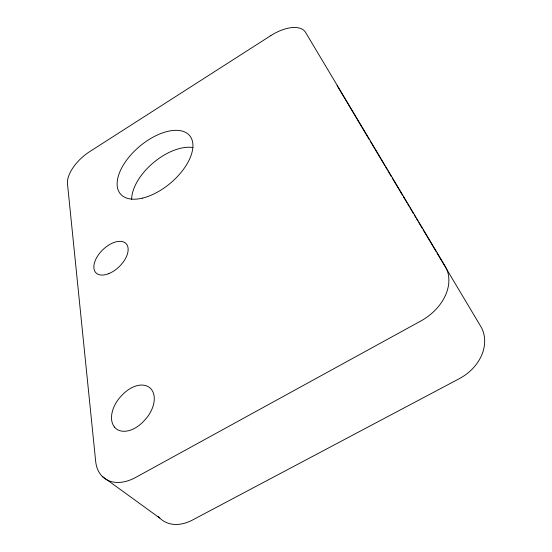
<?xml version="1.0" encoding="UTF-8"?>
<svg xmlns="http://www.w3.org/2000/svg" width="552" height="552" viewBox="0 0 552 552"><rect width="100%" height="100%" fill="white"/><g stroke="black" fill="none" stroke-linecap="round" stroke-linejoin="round"><path stroke-width="0.83" d="M102.217 476.355L159.763 518.066M369.302 139.601L337.927 87.009A30.512 17.181 -33.3 0 0 337.058 85.788M370.185 141.084L384.772 165.524M385.655 167.008L386.98 169.229M387.863 170.706L391.396 176.633M392.286 178.117L402.449 195.153M403.333 196.629L406.865 202.556M407.749 204.04L409.073 206.262M409.957 207.745L413.496 213.665M414.379 215.149L415.704 217.371M416.587 218.854L417.912 221.076M418.796 222.553L422.335 228.48M423.218 229.963L436.032 251.443M436.915 252.919L480.668 326.253A43.18 34.707 -28.7 0 1 459.326 378.658L192.434 520.06A41.462 29.863 -55.2 0 1 158.155 516.306M131.638 199.293A44.415 24.405 -40.1 0 1 153.284 162.792A44.415 24.405 -40.1 0 1 192.965 147.536M270.811 35.604L89.638 151.669A30.388 15.049 -41.7 0 0 67.475 183.802L95.662 461.279A44.539 29.58 -52.7 0 0 135.84 477.349L420.872 320.974A46.616 34.714 -31 0 0 445.112 266.071L305.573 32.395A32.209 16.381 -34.1 0 0 270.811 35.604M142.312 198.161A45.25 23.984 -40.1 0 0 192.317 140.794A45.25 23.984 -40.1 0 0 130.445 155.381A45.25 23.984 -40.1 0 0 142.312 198.161M114.512 427.103A25.689 16.76 -50.7 0 0 143.734 421.148A25.668 16.76 -50.6 0 0 151.282 389.243A25.668 16.76 -50.6 0 0 122.185 395.032A25.689 16.76 -50.7 0 0 114.512 427.103M108.834 273.619A20.983 11.792 -44.1 0 0 126.829 244.55A20.983 11.792 -44.1 0 0 97.338 256.466A20.983 11.792 -44.1 0 0 108.834 273.619"/></g></svg>
